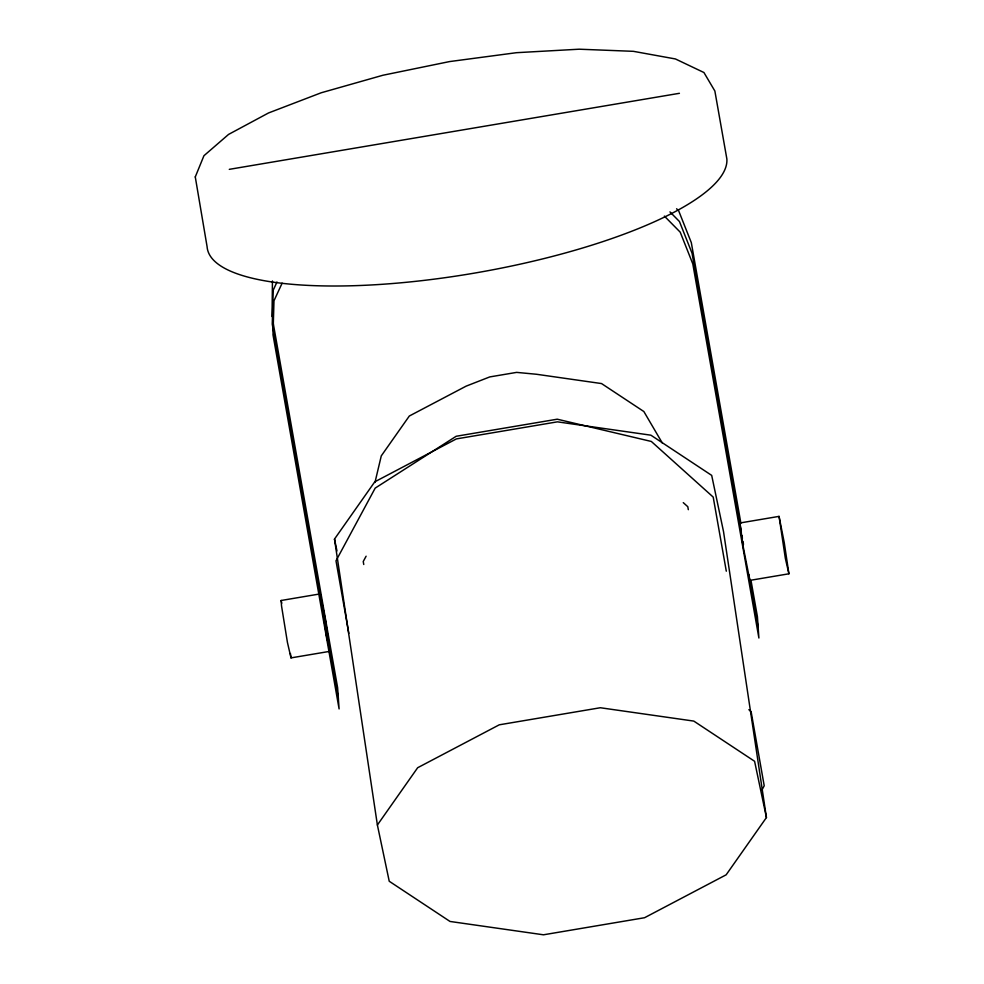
<?xml version="1.0" encoding="UTF-8"?>
<svg xmlns="http://www.w3.org/2000/svg" width="984" height="984" viewBox="0 0 984 984"><rect width="100%" height="100%" fill="white"/><g stroke="black" fill="none" stroke-linecap="round" stroke-linejoin="round"><path stroke-width="1.48" d="M272.445 280.981L272.039 316.541M374.966 482.467L381.275 455.887L409.319 416.023L466.121 386.146L489.761 376.921L516.637 372.382L536.477 374.264L601.532 383.563L643.856 411.533L662.33 443.046M276.996 282.014L273.232 290.132L272.248 324.154L338.361 698.296M282.125 283.171L273.983 300.76L272.998 334.781L339.099 708.923L337.61 687.656L272.839 321.067M366.109 556.206L363.231 561.532L363.76 564.496M762.034 789.832L764.211 785.786L751.124 711.69L748.873 709.673M334.486 539.097L374.756 481.84L456.367 438.913L557.436 421.841L650.891 435.186L711.69 475.383L723.535 531.655L766.438 817.544L726.155 874.813L644.545 917.728L543.476 934.8L450.02 921.454L389.233 881.258L377.389 824.998L334.486 539.097L336.971 550.942M377.389 824.998L417.659 767.729L499.269 724.814L600.338 707.742L693.794 721.087L754.593 761.284L766.438 817.544M229.284 169.346L679.415 93.308M328.558 651.556L291.006 657.89L287.439 642.454L281.535 605.935L281.153 600.486L320.206 593.881L325.397 620.154L330.058 651.297L326.491 635.849L320.206 593.881M779.057 516.379L740.005 522.971L742.871 545.001L749.857 580.388L788.91 573.795L784.248 542.639L779.057 516.379L785.343 558.346L788.91 573.795M683.265 502.639L687.791 506.711L688.32 509.675M676.598 208.756L678.714 210.883L691.309 242.605L740.89 523.217M669.956 211.892L679.452 221.523L692.047 253.232L741.37 532.332M664.372 216.099L680.202 232.15L692.798 263.86L758.898 638.013L757.422 616.747L751.013 580.548M281.153 600.486L281.781 603.217M741.899 535.357L742.428 538.371M742.969 541.385L743.498 544.398M748.824 574.582L758.16 627.374M726.303 571.187L713.203 497.092L651.334 441.459L557.251 419.196L456.182 436.269L375.199 488.101L335.999 560.806L348.828 633.389M290.428 653.499L291.006 657.89M195.275 176.923L207.095 246.701A263.663 70.54 -10 0 0 471.926 273.54A263.663 70.54 -10 0 0 726.856 158.904L714.864 91.008L703.929 72.521L675.418 58.954L633.401 51.328L579.182 49.2L516.465 52.693L449.516 61.586L382.911 75.251L321.178 92.779L268.521 112.963L228.534 134.439L203.934 155.73L195.275 176.923"/></g></svg>
